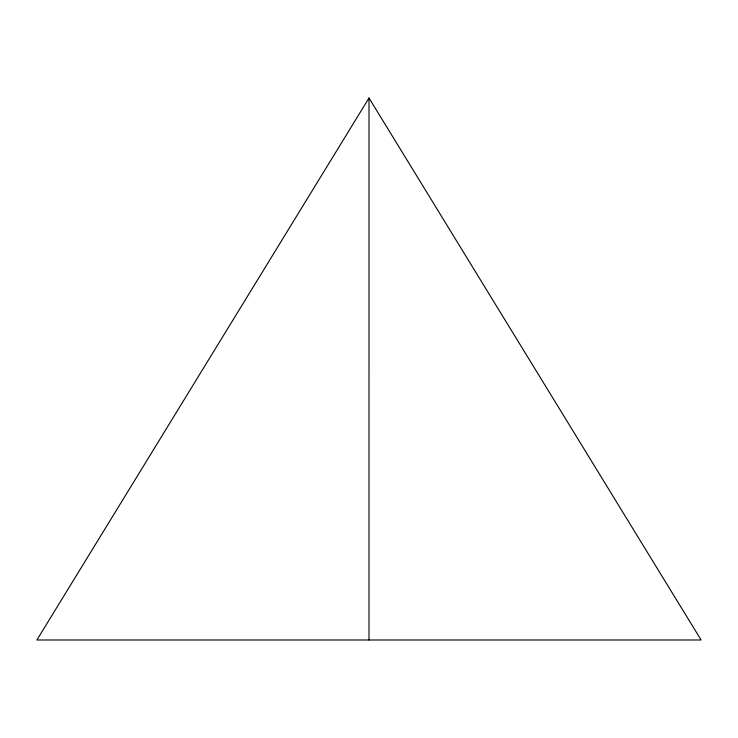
<?xml version="1.0" encoding="UTF-8"?>
<svg xmlns="http://www.w3.org/2000/svg" width="738" height="738" viewBox="0 0 738 738"><rect width="100%" height="100%" fill="white"/><g stroke="black" fill="none" stroke-linecap="round" stroke-linejoin="round"><path stroke-width="1.11" d="M369 639.994L369.009 98.006L701.1 639.994L36.9 639.994L369.009 98.006"/></g></svg>
